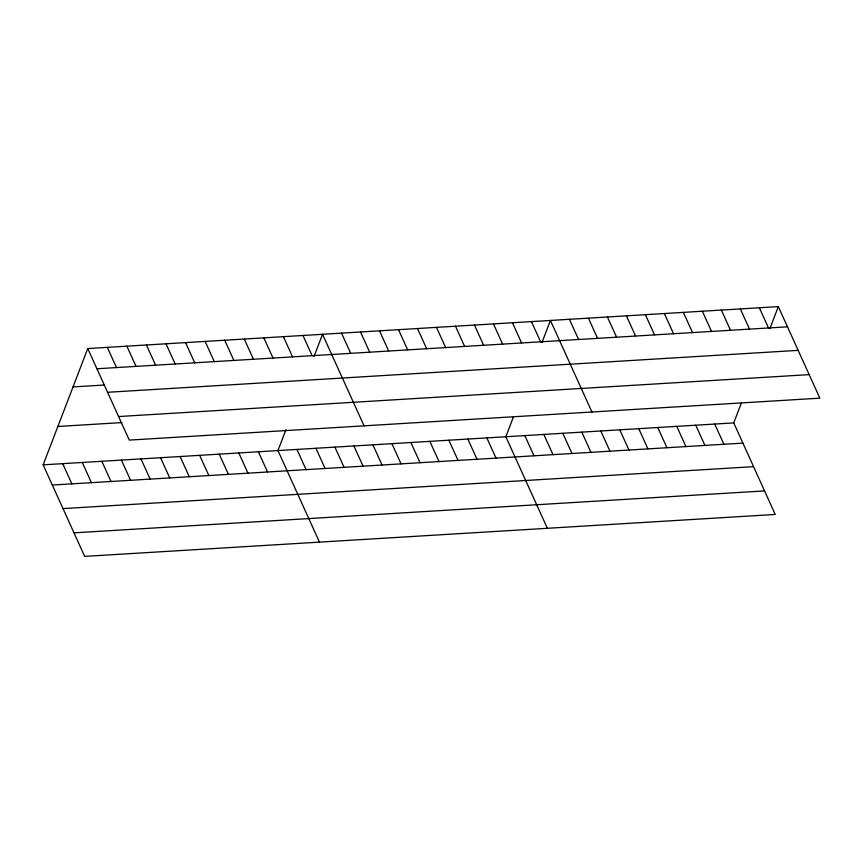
<?xml version="1.0" encoding="UTF-8"?>
<svg xmlns="http://www.w3.org/2000/svg" width="863" height="863" viewBox="0 0 863 863"><rect width="100%" height="100%" fill="white"/><g stroke="black" fill="none" stroke-linecap="round" stroke-linejoin="round"><path stroke-width="1.29" d="M741.317 403.14L733.733 422.902L775.254 514.456L84.682 556.387L43.15 464.844L87.746 348.544L778.318 306.613L819.85 398.156L129.267 440.098L87.746 348.544M285.977 429.655L277.951 450.583L319.472 542.126M314.067 356.387L322.535 334.294L364.067 425.837M513.42 416.98L505.837 436.743L547.369 528.296M541.964 342.546L550.432 320.453L591.953 411.996M769.85 328.706L778.318 306.613M96.904 368.76L787.488 326.818M73.021 386.926L104.337 385.027M107.584 392.298L798.167 350.356M118.587 416.549L809.17 374.618M57.864 426.462L121.78 422.59M43.15 464.844L733.733 422.902M52.319 485.049L742.903 443.118M62.999 508.598L753.582 466.656M74.002 532.849L764.586 490.907M759.332 307.767L768.502 327.972M740.346 308.922L749.505 329.127M721.349 310.065L730.519 330.281M702.363 311.219L711.522 331.435M683.367 312.374L692.536 332.589M714.737 424.057L723.906 444.272M664.381 313.528L673.539 333.744M695.751 425.211L704.92 445.427M645.384 314.682L654.553 334.898M676.765 426.365L685.923 446.581M626.398 315.836L635.567 336.041M657.768 427.519L666.937 447.724M607.401 316.991L616.57 337.196M638.782 428.674L647.94 448.879M588.415 318.145L597.584 338.35M619.785 429.828L628.954 450.033M569.418 319.299L578.588 339.504M600.799 430.982L609.958 451.187M581.802 432.136L590.972 452.341M531.435 321.608L540.605 341.813M562.816 433.291L571.986 453.496M512.449 322.751L521.619 342.967M543.819 434.434L552.989 454.65M493.453 323.905L502.622 344.121M524.833 435.588L534.003 455.804M474.467 325.06L483.636 345.276M455.481 326.214L464.639 346.43M486.851 437.897L496.02 458.113M436.484 327.368L445.653 347.584M467.854 439.051L477.023 459.267M417.498 328.523L426.656 348.728M448.868 440.206L458.037 460.411M398.501 329.677L407.67 349.882M429.871 441.36L439.04 461.565M379.515 330.831L388.684 351.036M410.885 442.514L420.054 462.719M360.518 331.985L369.688 352.19M391.899 443.668L401.058 463.873M341.532 333.14L350.702 353.345M372.902 444.823L382.072 465.028M353.916 445.977L363.075 466.182M302.967 335.48L312.136 355.685M334.92 447.12L344.089 467.336M283.409 336.667L292.568 356.872M315.934 448.275L325.092 468.49M263.841 337.854L273.01 358.059M296.937 449.429L306.106 469.645M244.272 339.04L253.442 359.256M224.704 340.227L233.873 360.443M258.382 451.77L267.552 471.985M205.135 341.414L214.304 361.629M238.814 452.967L247.983 473.172M185.577 342.611L194.736 362.816M219.245 454.154L228.415 474.359M166.009 343.798L175.178 364.003M199.677 455.34L208.846 475.545M146.44 344.984L155.61 365.189M180.119 456.527L189.288 476.732M126.872 346.171L136.041 366.376M160.55 457.714L169.72 477.929M107.303 347.358L116.473 367.573M140.982 458.9L150.151 479.116M121.413 460.087L130.583 480.303M101.845 461.284L111.014 481.489M82.287 462.471L91.446 482.676M62.719 463.658L71.888 483.863"/></g></svg>
